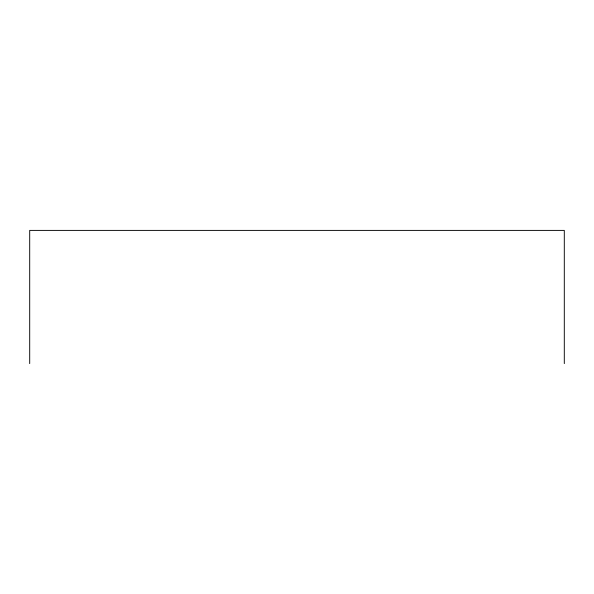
<?xml version="1.0" encoding="UTF-8"?>
<svg xmlns="http://www.w3.org/2000/svg" width="594" height="594" viewBox="0 0 594 594"><rect width="100%" height="100%" fill="white"/><g stroke="black" fill="none" stroke-linecap="round" stroke-linejoin="round"><path stroke-width="0.89" d="M564.3 363.602L564.3 230.398L29.7 230.398L29.7 363.602"/></g></svg>
